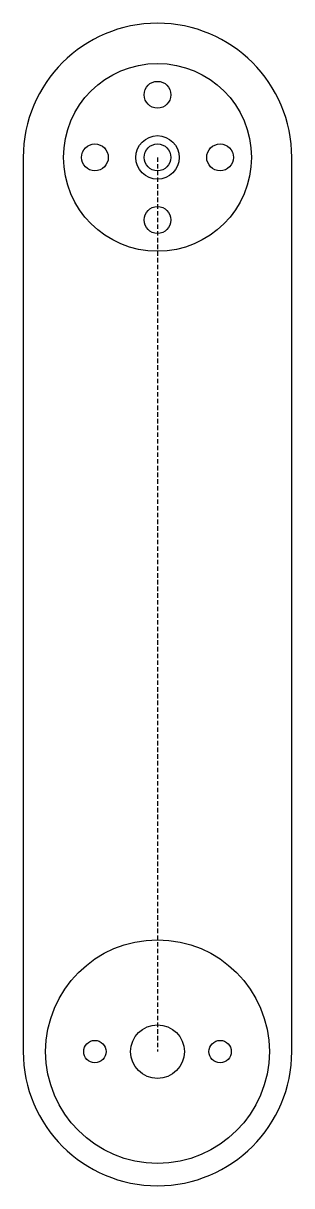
# Model space of a CAD drawing. Header units: millimetres. Extents: x 96 to 126, y -186 to -56.
import ezdxf

# ---------------------------------------------------------------- set-up
doc = ezdxf.new("R2010")
doc.units = ezdxf.units.MM
doc.linetypes.add('DASHED', pattern=[0.75, 0.5, -0.25])
doc.layers.get('0').update_dxf_attribs({"linetype": 'CONTINUOUS'})

msp = doc.modelspace()

# ---------------------------------------------------------------- linework, layer by layer
at = {"linetype": 'DASHED'}
msp.add_line((110.74, -70.67), (110.74, -170.67), dxfattribs=at)
msp.add_line((110.74, -70.67), (110.74, -170.67), dxfattribs=at)
msp.add_lwpolyline([(95.74, -70.67), (95.74, -170.67, 1), (125.74, -170.67), (125.74, -70.67, 1)], format="xyb", close=True)
for centre, radius in [((110.74, -70.67), 10.5), ((110.74, -63.67), 1.5), ((110.74, -70.67), 2.43), ((103.74, -70.67), 1.5), ((110.74, -70.67), 1.5), ((117.74, -70.67), 1.5), ((110.74, -77.67), 1.5), ((110.74, -170.67), 12.5), ((110.74, -170.67), 3), ((103.74, -170.67), 1.25), ((117.74, -170.67), 1.25)]:
    msp.add_circle(centre, radius)

doc.saveas('drawing.dxf')
